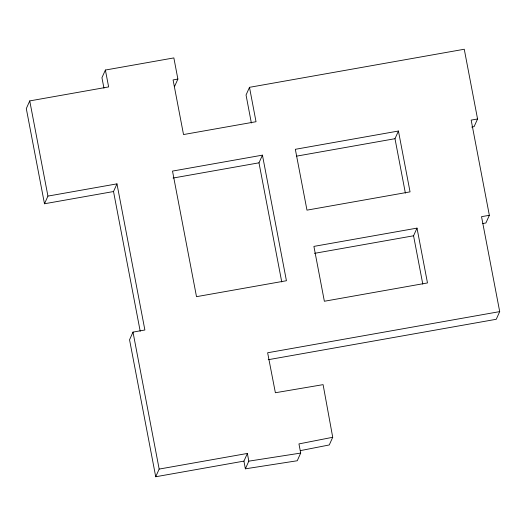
<?xml version="1.0" encoding="UTF-8"?>
<svg xmlns="http://www.w3.org/2000/svg" width="526" height="526" viewBox="0 0 526 526"><rect width="100%" height="100%" fill="white"/><g stroke="black" fill="none" stroke-linecap="round" stroke-linejoin="round"><path stroke-width="0.79" d="M174.435 86.737L177.887 79.064L173.856 57.913L105.384 70.043L108.639 86.921L29.745 100.907L26.3 108.58L44.48 203.766L113.524 191.536L116.969 183.863L47.932 196.099L44.48 203.766M105.384 70.043L101.939 77.716L103.951 88.164M116.969 183.863L144.88 329.999L132.999 332.103L129.547 339.776L155.722 476.753L243.932 461.111L247.378 453.445L159.168 469.08L155.722 476.753M471.717 127.068L474.11 126.634L477.562 118.961L464.261 49.247L249.495 87.323L246.043 94.996L251.362 122.992M281.752 281.962L258.989 162.817L262.441 155.144L172.515 171.088L196.507 296.671L286.427 280.733L262.441 155.144M477.562 118.961L471.171 120.112L489.351 215.305L481.533 216.666L499.7 311.616L267.629 352.762L275.381 392.738L323.095 384.644L332.715 437.284L298.952 443.911L300.694 453.077L297.243 460.75L245.366 468.824L248.811 461.151L247.378 453.445M405.382 193.127L394.993 138.7L398.438 131.027L295.329 149.305L306.98 210.144L410.05 191.865L398.438 131.027M422.799 284.158L413.567 235.786L417.013 228.12L313.904 246.392L324.364 301.253L427.48 282.935L417.013 228.12M332.715 437.284L329.269 444.957L300.326 450.637M489.351 215.305L485.906 222.971L482.776 223.517M499.7 311.616L496.255 319.282L268.221 359.718M177.887 79.064L173.08 79.939L183.521 134.557L256.024 121.716L249.495 87.323M296.717 156.117L394.993 138.7M173.08 178.044L258.989 162.817M314.482 253.348L413.567 235.786M248.811 461.151L300.694 453.077M113.524 191.536L140.205 331.248M132.999 332.103L159.168 469.08M29.745 100.907L47.932 196.099M243.932 461.111L245.366 468.824"/></g></svg>
